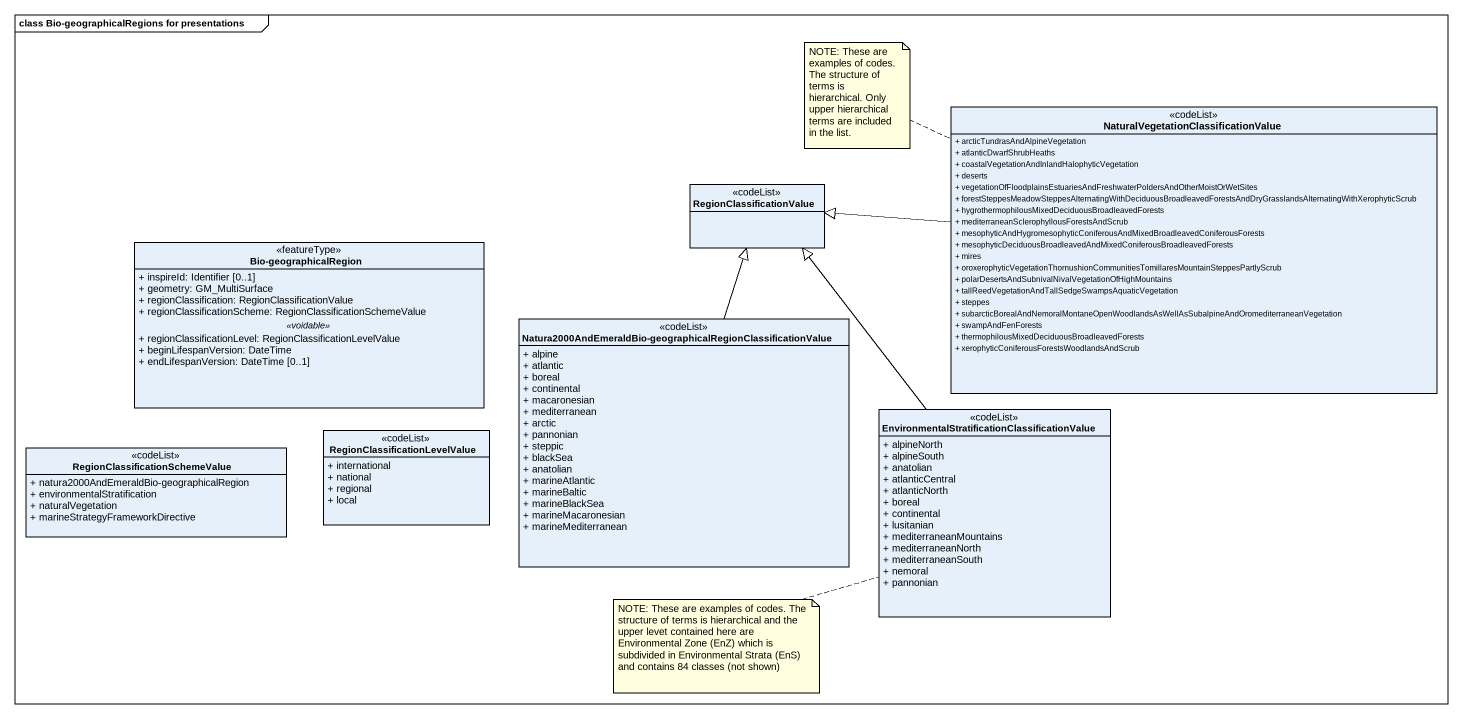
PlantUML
@startuml
mainframe class Bio-geographicalRegions for presentations
hide circle
hide empty members
skinparam classAttributeIconSize 0
class "NaturalVegetationClassificationValue" as NaturalVegetationClassificat <<codeList>> {
  + arcticTundrasAndAlpineVegetation
  + atlanticDwarfShrubHeaths
  + coastalVegetationAndInlandHalophyticVegetation
  + deserts
  + vegetationOfFloodplainsEstuariesAndFreshwaterPoldersAndOtherMoistOrWetSites
  + forestSteppesMeadowSteppesAlternatingWithDeciduousBroadleavedForestsAndDryGrasslandsAlternatingWithXerophyticScrub
  + hygrothermophilousMixedDeciduousBroadleavedForests
  + mediterraneanSclerophyllousForestsAndScrub
  + mesophyticAndHygromesophyticConiferousAndMixedBroadleavedConiferousForests
  + mesophyticDeciduousBroadleavedAndMixedConiferousBroadleavedForests
  + mires
  + oroxerophyticVegetationThornushionCommunitiesTomillaresMountainSteppesPartlyScrub
  + polarDesertsAndSubnivalNivalVegetationOfHighMountains
  + tallReedVegetationAndTallSedgeSwampsAquaticVegetation
  + steppes
  + subarcticBorealAndNemoralMontaneOpenWoodlandsAsWellAsSubalpineAndOromediterraneanVegetation
  + swampAndFenForests
  + thermophilousMixedDeciduousBroadleavedForests
  + xerophyticConiferousForestsWoodlandsAndScrub
}
class RegionClassificationValue <<codeList>>
class "Bio-geographicalRegion" as Bio_geographicalRegion <<featureType>> {
  + inspireId: Identifier [0..1]
  + geometry: GM_MultiSurface
  + regionClassification: RegionClassificationValue
  + regionClassificationScheme: RegionClassificationSchemeValue
  .. <<voidable>> ..
  + regionClassificationLevel: RegionClassificationLevelValue
  + beginLifespanVersion: DateTime
  + endLifespanVersion: DateTime [0..1]
}
class "Natura2000AndEmeraldBio-geographicalRegionClassificationValue" as Natura2000AndEmeraldBio <<codeList>> {
  + alpine
  + atlantic
  + boreal
  + continental
  + macaronesian
  + mediterranean
  + arctic
  + pannonian
  + steppic
  + blackSea
  + anatolian
  + marineAtlantic
  + marineBaltic
  + marineBlackSea
  + marineMacaronesian
  + marineMediterranean
}
class "EnvironmentalStratificationClassificationValue" as EnvironmentalStratificationC <<codeList>> {
  + alpineNorth
  + alpineSouth
  + anatolian
  + atlanticCentral
  + atlanticNorth
  + boreal
  + continental
  + lusitanian
  + mediterraneanMountains
  + mediterraneanNorth
  + mediterraneanSouth
  + nemoral
  + pannonian
}
class "RegionClassificationSchemeValue" as RegionClassificationSchemeVa <<codeList>> {
  + natura2000AndEmeraldBio-geographicalRegion
  + environmentalStratification
  + naturalVegetation
  + marineStrategyFrameworkDirective
}
class "RegionClassificationLevelValue" as RegionClassificationLevelVal <<codeList>> {
  + international
  + national
  + regional
  + local
}
NaturalVegetationClassificat -left-|> RegionClassificationValue
Natura2000AndEmeraldBio -up-|> RegionClassificationValue
EnvironmentalStratificationC -up-|> RegionClassificationValue
note left of NaturalVegetationClassificat : NOTE: These are examples of codes. The structure of terms is hierarchical. Only upper hierarchical terms are included in the list.
note left of EnvironmentalStratificationC : NOTE: These are examples of codes. The structure of terms is hierarchical and the upper levet contained here are Environmental Zone (EnZ) which is subdivided in Environmental Strata (EnS) and contains 84 classes (not shown)
@enduml
